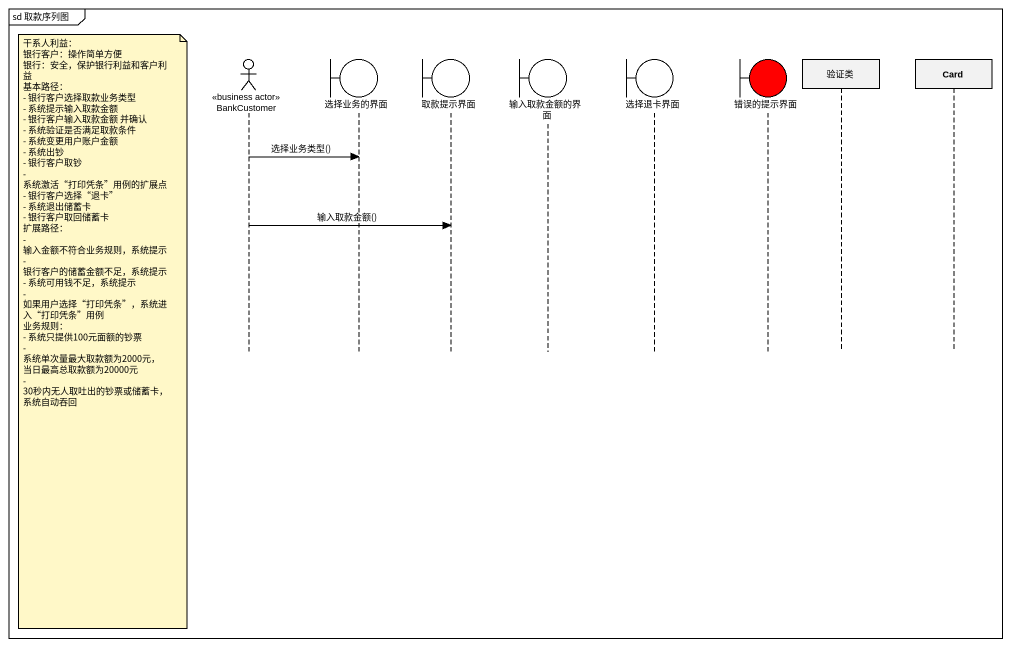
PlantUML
@startuml
mainframe sd 取款序列图
hide footbox
actor BankCustomer <<business actor>>
boundary 选择业务的界面
boundary 取款提示界面
boundary 输入取款金额的界面
boundary 选择退卡界面
boundary 错误的提示界面 #FF0000
participant 验证类
participant "Card" as Card_

BankCustomer -> 选择业务的界面 : 选择业务类型()
BankCustomer -> 取款提示界面 : 输入取款金额()
note left of BankCustomer
  干系人利益：
  银行客户：操作简单方便
  银行：安全，保护银行利益和客户利益
  基本路径：
  - 银行客户选择取款业务类型
  - 系统提示输入取款金额
  - 银行客户输入取款金额 并确认
  - 系统验证是否满足取款条件
  - 系统变更用户账户金额
  - 系统出钞
  - 银行客户取钞
  - 系统激活“打印凭条”用例的扩展点
  - 银行客户选择“退卡”
  - 系统退出储蓄卡
  - 银行客户取回储蓄卡
  扩展路径：
  - 输入金额不符合业务规则，系统提示
  - 银行客户的储蓄金额不足，系统提示
  - 系统可用钱不足，系统提示
  - 如果用户选择“打印凭条”，系统进入“打印凭条”用例
  业务规则：
  - 系统只提供100元面额的钞票
  - 系统单次量最大取款额为2000元，当日最高总取款额为20000元
  - 30秒内无人取吐出的钞票或储蓄卡，系统自动吞回
end note
@enduml
